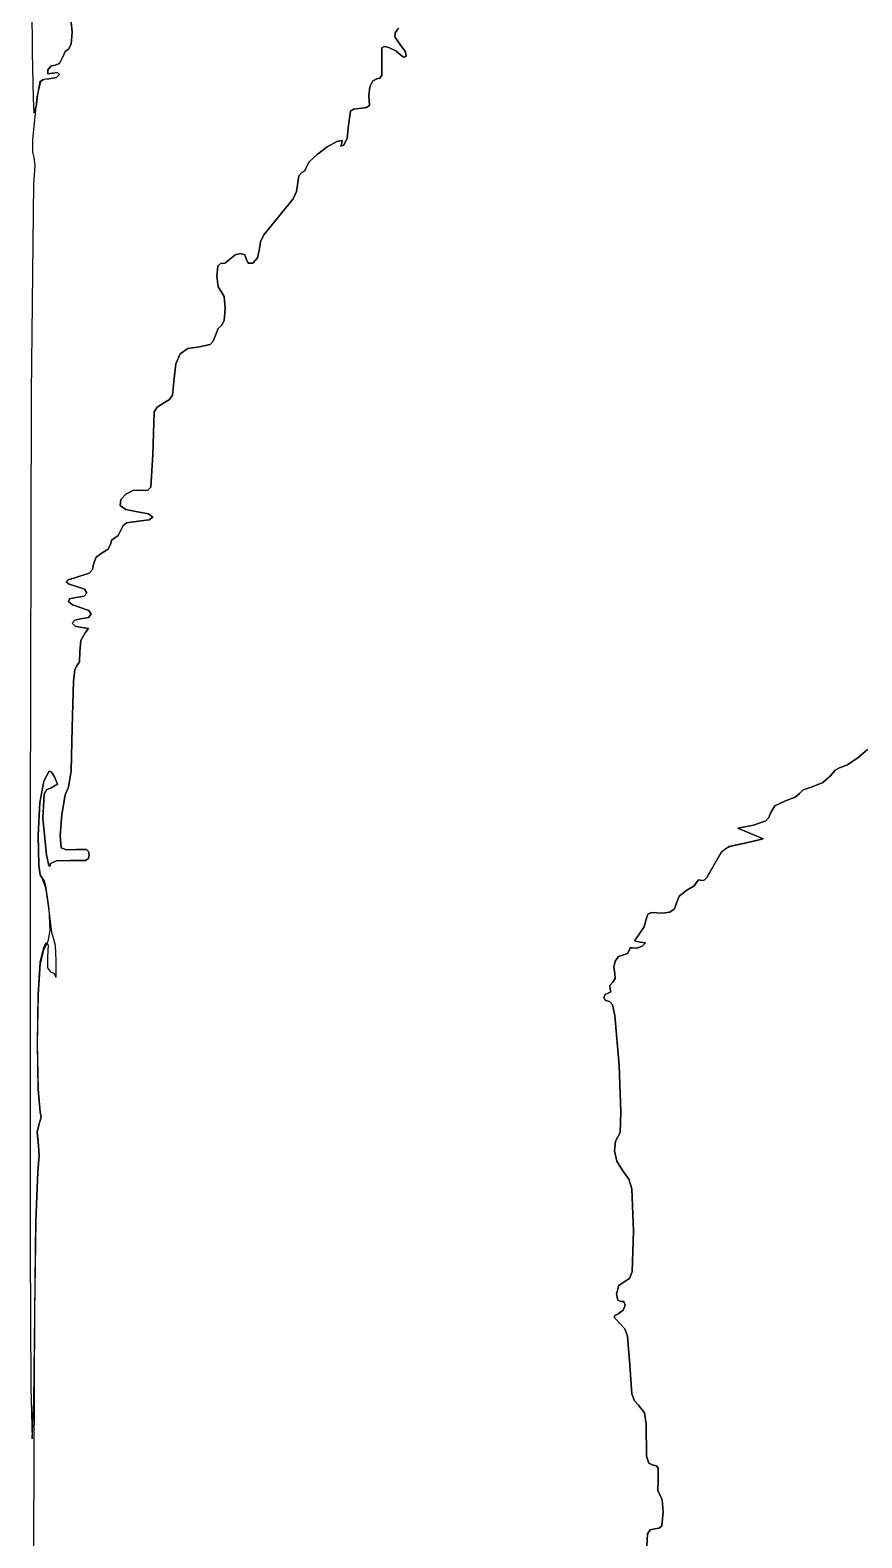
# Model space of a CAD drawing. Extents: x 0 to 397, y 0 to 706.
# Drawn here: x 0.4 to 69.4, y 326.6 to 451.7 of the extents above; entities that cross this region are included whole.
import ezdxf

# ---------------------------------------------------------------- set-up
doc = ezdxf.new("R2010")
doc.units = 0

msp = doc.modelspace()

# ---------------------------------------------------------------- linework, layer by layer
at = {"layer": 'Layer 1', "color": 7}
for points in [[(0.450189, 465.160388), (0.558442, 449.873839), (0.627263, 446.052711), (0.705556, 444.852502), (0.94862, 445.562953), (1.053042, 446.528197), (1.213821, 447.471349), (1.482164, 447.634289), (1.940279, 447.674726), (2.563153, 447.775135), (2.822224, 448.016568), (2.652714, 448.192692), (2.245079, 448.136512), (1.849527, 448.087653), (1.848204, 448.412385), (2.101013, 448.734603), (2.455688, 448.811024), (2.812434, 448.951959), (3.070227, 449.428385), (3.293976, 449.933916), (3.569055, 450.144172), (3.788968, 450.558686), (3.880558, 451.555284), (3.759246, 452.643031)], [(3.759246, 452.643031), (3.880558, 451.555284), (3.788968, 450.558686), (3.569055, 450.144172), (3.293976, 449.933916), (3.070227, 449.428385), (2.812434, 448.951959), (2.455688, 448.811024), (2.101013, 448.734603), (1.848204, 448.412385), (1.849527, 448.087653), (2.245079, 448.136512), (2.652714, 448.192692), (2.822224, 448.016568), (2.574001, 447.775135), (1.977321, 447.674726), (1.531371, 447.622079), (1.247114, 447.409393), (0.935214, 446.175419), (0.582481, 442.634807), (0.57639, 441.595529), (0.689328, 441.158211), (0.780786, 440.454154), (0.671689, 438.964284), (0.485059, 421.63509), (0.387262, 385.894655), (0.400723, 350.663808), (0.456182, 339.152238), (0.547864, 334.863377), (0.697486, 337.996178), (0.773289, 345.244575), (0.859499, 352.899593), (1.034345, 357.01078), (1.13546, 358.391024), (1.044223, 359.480226), (0.975431, 360.286632), (1.129948, 360.986941), (1.287904, 361.530925), (1.227315, 361.961666), (1.047387, 363.847314), (0.987514, 367.637203), (1.047629, 371.695181), (1.227667, 374.385096), (1.485835, 375.527596), (1.729053, 376.023353), (1.872391, 375.810226), (1.830918, 374.826069), (1.831667, 373.925339), (2.078215, 373.591346), (2.368155, 373.461744), (2.516013, 373.150374), (2.533382, 373.123634), (2.546484, 373.376989), (2.554465, 374.541024), (2.498242, 375.784214), (2.374549, 376.200845), (2.179771, 376.861333), (1.952979, 378.690752), (1.682266, 380.570618), (1.381126, 381.352462), (1.221598, 381.64779), (1.117132, 382.436946), (1.063846, 384.915784), (1.202185, 387.62706), (1.513065, 389.408853), (1.967046, 390.242468), (2.154068, 390.155772), (2.415471, 389.774331), (2.660211, 389.148988), (2.137129, 388.868397), (1.75243, 388.694373), (1.537892, 388.320224), (1.44639, 386.338273), (1.732934, 383.302839), (1.93911, 382.421958), (2.023198, 382.345483), (2.08139, 382.589654), (2.562579, 382.806833), (3.704169, 382.81896), (4.990309, 382.831263), (5.228269, 382.99681), (5.29167, 383.297327), (5.24205, 383.584108), (5.069861, 383.744517), (4.217814, 383.744297), (3.405983, 383.719646), (2.961924, 383.881527), (2.883955, 384.900631), (3.02979, 386.654583), (3.294357, 388.278955), (3.572583, 388.90932), (3.790335, 390.279906), (3.880558, 393.855267), (3.975191, 397.695697), (4.092489, 398.66599), (4.255561, 398.991362), (4.490247, 399.323062), (4.520145, 400.13789), (4.581748, 401.091758), (4.938892, 401.714103), (5.23086, 402.068865), (4.674308, 402.155075), (4.113788, 402.266729), (3.880558, 402.519142), (4.081641, 402.768291), (4.5653, 402.87192), (5.222966, 402.98493), (5.453066, 403.250804), (5.250307, 403.559804), (4.609397, 403.802196), (3.89145, 404.033205), (3.557678, 404.308564), (3.650547, 404.539143), (4.212522, 404.63581), (4.872432, 404.748958), (5.100244, 405.015267), (4.892221, 405.325033), (4.244625, 405.568555), (3.614426, 405.748957), (3.375512, 405.943117), (3.533672, 406.12418), (4.094694, 406.265292), (5.290259, 406.653303), (5.560057, 406.981205), (5.644448, 407.423109), (5.850911, 407.978778), (6.350004, 408.339979), (6.848303, 408.646499), (7.05556, 409.069171), (7.152265, 409.426182), (7.384702, 409.574702), (7.682799, 409.781959), (7.937505, 410.280258), (8.105229, 410.611958), (8.379448, 410.829886), (9.372253, 410.985814), (10.273772, 411.087034), (10.552428, 411.320115), (10.21983, 411.579192), (9.287586, 411.758398), (8.334027, 411.953043), (7.860952, 412.267809), (7.916449, 412.778053), (8.322915, 413.229526), (8.941842, 413.521786), (9.63472, 413.554391), (10.127523, 413.512465), (10.389974, 413.810596), (10.563937, 416.509965), (10.669418, 420.039861), (10.933428, 420.440441), (11.524199, 420.826204), (11.943161, 421.07973), (12.193816, 421.433334), (12.34723, 422.821516), (12.460869, 424.034356), (12.824009, 424.848666), (13.46999, 425.306451), (14.432148, 425.449712), (15.335612, 425.628218), (15.573363, 425.898578), (15.730018, 426.331657), (15.978771, 426.954531), (16.265888, 427.213602), (16.488182, 427.628116), (16.580566, 428.624714), (16.476937, 429.621312), (16.227788, 430.035826), (15.978639, 430.404699), (15.87501, 431.291363), (15.966909, 432.121185), (16.187924, 432.353577), (16.536689, 432.371393), (16.936519, 432.685542), (17.392551, 433.065461), (17.850302, 433.19363), (18.203146, 433.069518), (18.344456, 432.692597), (18.488125, 432.370511), (18.873623, 432.377566), (19.250522, 432.812233), (19.40279, 433.587948), (19.492037, 434.139235), (19.773075, 434.740958), (20.990291, 436.228138), (22.212667, 437.721977), (22.490479, 438.325922), (22.577792, 438.887732), (22.681421, 439.612205), (22.93057, 439.91361), (23.179719, 440.028263), (23.283348, 440.303782), (23.543902, 440.774736), (24.190914, 441.406258), (25.022406, 442.027263), (25.836402, 442.466664), (26.273671, 442.565354), (26.245272, 442.323789), (26.173129, 442.097394), (26.403669, 442.173153), (26.691404, 442.759117), (26.811128, 443.814982), (26.955238, 444.978047), (27.221299, 445.163514), (27.693073, 445.20528), (28.303732, 445.282935), (28.53339, 445.469863), (28.482414, 446.297023), (28.583573, 447.001317), (28.8116, 447.4911), (29.141227, 447.674726), (29.412491, 447.738226), (29.564825, 447.961535), (29.573027, 449.084427), (29.573997, 450.234174), (29.771663, 450.351699), (30.153347, 450.271878), (30.730183, 450.001914), (31.113608, 449.665805), (31.354644, 449.463178), (31.589859, 449.513758), (31.530813, 449.915307), (31.064572, 450.556569), (30.638461, 451.166082), (30.676164, 451.491431), (30.936249, 451.880237)], [(30.936249, 451.880237), (30.676164, 451.491431), (30.638461, 451.166082), (31.064572, 450.556569), (31.530813, 449.915307), (31.589859, 449.513758), (31.354644, 449.463178), (31.113608, 449.665805), (30.730183, 450.001914), (30.153347, 450.271878), (29.771663, 450.351699), (29.573997, 450.234174), (29.573027, 449.084427), (29.564825, 447.961535), (29.412491, 447.738226), (29.141227, 447.674726), (28.8116, 447.4911), (28.583573, 447.001317), (28.482414, 446.297023), (28.53339, 445.469863), (28.303732, 445.282935), (27.693073, 445.20528), (27.221299, 445.163514), (26.955238, 444.978047), (26.811128, 443.814982), (26.691404, 442.759117), (26.403669, 442.173153), (26.173129, 442.097394), (26.245272, 442.323789), (26.273671, 442.565354), (25.836402, 442.466664), (25.022406, 442.027263), (24.190914, 441.406258), (23.543902, 440.774736), (23.283348, 440.303782), (23.179719, 440.028263), (22.93057, 439.91361), (22.681421, 439.612205), (22.577792, 438.887732), (22.490479, 438.325922), (22.212667, 437.721977), (20.990291, 436.228138), (19.773075, 434.740958), (19.492037, 434.139235), (19.40279, 433.587948), (19.250522, 432.812233), (18.873623, 432.377566), (18.488125, 432.370511), (18.344456, 432.692597), (18.203146, 433.069518), (17.850302, 433.19363), (17.392551, 433.065461), (16.936519, 432.685542), (16.536689, 432.371393), (16.187924, 432.353577), (15.966909, 432.121185), (15.87501, 431.291363), (15.978639, 430.404699), (16.227788, 430.035826), (16.476937, 429.621312), (16.580566, 428.624714), (16.488182, 427.628116), (16.265888, 427.213602), (15.978771, 426.954531), (15.730018, 426.331657), (15.573363, 425.898578), (15.335612, 425.628218), (14.432148, 425.449712), (13.46999, 425.306451), (12.824009, 424.848666), (12.460869, 424.034356), (12.34723, 422.821516), (12.193816, 421.433334), (11.943161, 421.07973), (11.524199, 420.826204), (10.933428, 420.440441), (10.669418, 420.039861), (10.563937, 416.509965), (10.389974, 413.810596), (10.127523, 413.512465), (9.63472, 413.554391), (8.941842, 413.521786), (8.322915, 413.229526), (7.916449, 412.778053), (7.860952, 412.267809), (8.334027, 411.953043), (9.287586, 411.758398), (10.21983, 411.579192), (10.552428, 411.320115), (10.273772, 411.087034), (9.372253, 410.985814), (8.379448, 410.829886), (8.105229, 410.611958), (7.937505, 410.280258), (7.682799, 409.781959), (7.384702, 409.574702), (7.152265, 409.426182), (7.05556, 409.069171), (6.848303, 408.646499), (6.350004, 408.339979), (5.850911, 407.978778), (5.644448, 407.423109), (5.560057, 406.981205), (5.290259, 406.653303), (4.094694, 406.265292), (3.533672, 406.12418), (3.375512, 405.943117), (3.614426, 405.748957), (4.244625, 405.568555), (4.892221, 405.325033), (5.100244, 405.015267), (4.872432, 404.748958), (4.212522, 404.63581), (3.650547, 404.539143), (3.557678, 404.308564), (3.89145, 404.033205), (4.609397, 403.802196), (5.250307, 403.559804), (5.453066, 403.250804), (5.222966, 402.98493), (4.5653, 402.87192), (4.081641, 402.768291), (3.880558, 402.519142), (4.113788, 402.266729), (4.674308, 402.155075), (5.23086, 402.068865), (4.938892, 401.714103), (4.581748, 401.091758), (4.520145, 400.13789), (4.490247, 399.323062), (4.255561, 398.991362), (4.092489, 398.66599), (3.975191, 397.695697), (3.880558, 393.855267), (3.790335, 390.279906), (3.572583, 388.90932), (3.294357, 388.278955), (3.02979, 386.654583), (2.883955, 384.900631), (2.961924, 383.881527), (3.405983, 383.719646), (4.217814, 383.744297), (5.069861, 383.744517), (5.24205, 383.584108), (5.29167, 383.297327), (5.228269, 382.99681), (4.990309, 382.831263), (3.704169, 382.81896), (2.562579, 382.806833), (2.08139, 382.589654), (2.023198, 382.345483), (1.93911, 382.421958), (1.732934, 383.302839), (1.44639, 386.338273), (1.537892, 388.320224), (1.75243, 388.694373), (2.137129, 388.868397), (2.660211, 389.148988), (2.415471, 389.774331), (2.154068, 390.155772), (1.967046, 390.242468), (1.513065, 389.408853), (1.203188, 387.630483), (1.06367, 384.918827), (1.114453, 382.438087), (1.21744, 381.648122), (1.375481, 381.352462), (1.542487, 381.138385), (1.699762, 380.571643), (1.943542, 378.833098), (2.023678, 377.042694), (1.857023, 376.1063), (1.532027, 375.48325), (1.228726, 374.296902), (1.043611, 371.680744), (0.981561, 367.649859), (1.04274, 363.858686), (1.227315, 361.961666), (1.287904, 361.530925), (1.129948, 360.986941), (0.975431, 360.286632), (1.044223, 359.480226), (1.13546, 358.391024), (1.034345, 357.01078), (0.856236, 352.936194), (0.762, 345.369106), (0.611364, 314.148253)], [(51.505588, 324.907982), (51.618918, 326.980509), (51.831522, 327.305753), (52.211144, 327.377428), (52.569484, 327.432566), (52.784452, 327.642056), (52.9167, 328.78854), (52.833841, 329.785138), (52.63483, 330.199652), (52.477888, 330.562352), (52.496894, 331.434375), (52.492617, 332.411438), (52.341369, 332.611061), (52.073208, 332.669098), (51.721301, 332.840636), (51.516701, 333.410108), (51.493594, 336.071995), (51.369504, 337.024627), (50.87341, 337.659496), (50.52626, 338.012533), (50.310773, 338.577997), (50.137868, 340.959381), (49.958348, 343.37838), (49.726755, 343.975633), (49.347292, 344.396144), (48.83863, 344.941539), (48.906711, 345.093454), (49.1769, 345.227642), (49.575716, 345.531252), (49.741698, 345.956834), (49.638069, 346.254623), (49.38892, 346.251051), (49.138183, 346.34511), (49.036142, 346.894518), (49.215486, 347.584243), (49.741698, 347.940858), (50.127273, 348.145022), (50.339216, 348.702108), (50.447254, 352.076121), (50.315976, 355.594861), (50.05152, 356.400127), (49.565309, 357.074986), (49.076259, 357.880075), (48.872629, 358.738378), (48.96057, 359.55997), (49.346234, 360.254926), (49.406647, 361.988345), (49.244281, 365.81118), (48.890665, 369.982868), (48.69198, 370.860723), (48.450531, 371.1219), (48.11667, 371.225529), (47.977808, 371.474678), (48.08761, 371.723827), (48.3514, 371.827456), (48.55557, 371.923941), (48.522144, 372.155892), (48.491012, 372.457209), (48.701708, 372.72069), (48.916242, 373.032722), (48.895031, 373.450588), (48.811092, 373.98611), (48.93022, 374.487005), (49.208761, 374.857659), (49.603056, 375.002458), (49.950102, 375.11226), (50.094476, 375.37605), (50.177158, 375.588731), (50.375993, 375.575722), (50.725243, 375.548073), (51.169743, 375.726006), (51.450334, 375.987591), (51.009935, 376.0555), (50.525306, 376.156263), (50.92174, 376.706023), (51.33405, 377.339348), (51.505588, 377.956268), (51.63519, 378.366681), (51.94656, 378.50378), (52.840516, 378.449402), (53.473692, 378.553477), (53.850421, 378.817559), (53.975034, 379.243202), (54.221935, 379.869295), (54.856979, 380.358334), (55.479853, 380.735145), (55.738924, 381.077295), (55.846521, 381.234502), (56.10546, 381.167606), (56.296186, 381.19079), (56.540656, 381.426634), (57.0756, 382.39104), (57.745084, 383.542464), (58.127319, 383.861017), (58.561148, 384.030047), (60.325038, 384.41775), (61.206983, 384.616717), (60.148649, 385.06792), (59.090315, 385.51877), (60.393477, 385.764304), (61.426455, 386.120786), (61.684661, 386.391367), (61.804589, 386.747143), (62.170155, 387.374823), (63.059067, 387.779724), (63.868869, 388.081041), (64.205596, 388.39003), (64.521376, 388.681645), (65.280863, 388.940717), (66.16369, 389.305577), (66.776642, 389.850884), (67.17215, 390.326693), (67.53194, 390.52469), (68.190973, 390.776243), (69.080723, 391.362097), (69.863185, 392.029046)], [(69.863185, 392.029046), (69.080723, 391.362097), (68.190973, 390.776243), (67.53194, 390.52469), (67.17215, 390.326693), (66.776642, 389.850884), (66.16369, 389.305577), (65.280863, 388.940717), (64.521376, 388.681645), (64.205596, 388.39003), (63.868869, 388.081041), (63.059067, 387.779724), (62.170155, 387.374823), (61.804589, 386.747143), (61.684661, 386.391367), (61.426455, 386.120786), (60.393477, 385.764304), (59.090315, 385.51877), (60.148649, 385.06792), (61.206983, 384.616717), (60.148649, 384.373653), (58.384759, 383.985597), (57.707028, 383.483462), (57.0756, 382.39104), (56.540656, 381.426634), (56.296186, 381.19079), (56.10546, 381.167606), (55.846521, 381.234502), (55.738924, 381.077295), (55.479853, 380.735145), (54.856979, 380.358334), (54.221935, 379.869295), (53.975034, 379.243202), (53.850421, 378.817559), (53.473692, 378.553477), (52.840516, 378.449402), (51.94656, 378.50378), (51.63519, 378.366681), (51.505588, 377.956268), (51.33405, 377.339348), (50.92174, 376.706023), (50.525306, 376.156263), (51.009935, 376.0555), (51.450334, 375.987591), (51.169743, 375.726006), (50.725243, 375.548073), (50.375993, 375.575722), (50.177158, 375.588731), (50.094476, 375.37605), (49.950102, 375.11226), (49.603056, 375.002458), (49.208761, 374.857659), (48.93022, 374.487005), (48.811092, 373.98611), (48.895031, 373.450588), (48.916242, 373.032722), (48.701708, 372.72069), (48.491012, 372.457209), (48.522144, 372.155892), (48.55557, 371.923941), (48.3514, 371.827456), (48.08761, 371.723827), (47.977808, 371.474678), (48.11667, 371.225529), (48.450531, 371.1219), (48.69198, 370.860723), (48.890665, 369.982868), (49.244281, 365.81118), (49.406647, 361.988345), (49.346234, 360.254926), (48.96057, 359.55997), (48.872629, 358.738378), (49.076259, 357.880075), (49.565309, 357.074986), (50.05152, 356.400127), (50.315976, 355.594861), (50.447254, 352.076121), (50.339216, 348.702108), (50.127273, 348.145022), (49.741698, 347.940858), (49.215486, 347.584243), (49.036142, 346.894518), (49.138183, 346.34511), (49.38892, 346.251051), (49.638069, 346.254623), (49.741698, 345.956834), (49.575716, 345.531252), (49.1769, 345.227642), (48.906711, 345.093454), (48.83863, 344.941539), (49.347292, 344.396144), (49.726755, 343.975633), (49.958348, 343.37838), (50.137868, 340.959381), (50.310773, 338.577997), (50.52626, 338.012533), (50.87341, 337.659496), (51.369504, 337.024627), (51.493594, 336.071995), (51.516701, 333.410108), (51.721301, 332.840636), (52.073208, 332.669098), (52.341369, 332.611061), (52.492617, 332.411438), (52.496894, 331.434375), (52.477888, 330.562352), (52.63483, 330.199652), (52.833841, 329.785138), (52.9167, 328.78854), (52.784452, 327.642056), (52.569484, 327.432566), (52.211144, 327.377428), (51.831522, 327.305753), (51.618918, 326.980509), (51.505588, 324.907982)]]:
    msp.add_lwpolyline(points, dxfattribs=at)

doc.saveas('drawing.dxf')
